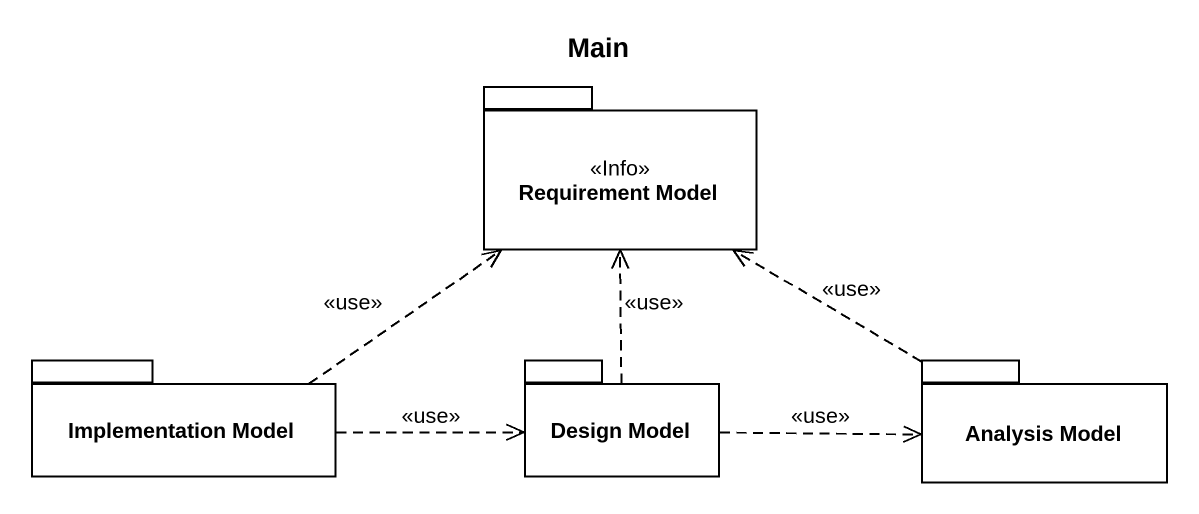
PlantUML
@startuml
title Main
package "Requirement Model" as Requirement_Model <<Info>> {
}
package "Implementation Model" as Implementation_Model {
}
package "Design Model" as Design_Model {
}
package "Analysis Model" as Analysis_Model {
}
Implementation_Model .right.> Requirement_Model : <<use>>
Implementation_Model .right.> Design_Model : <<use>>
Design_Model .up.> Requirement_Model : <<use>>
Design_Model .right.> Analysis_Model : <<use>>
Analysis_Model .left.> Requirement_Model : <<use>>
@enduml
